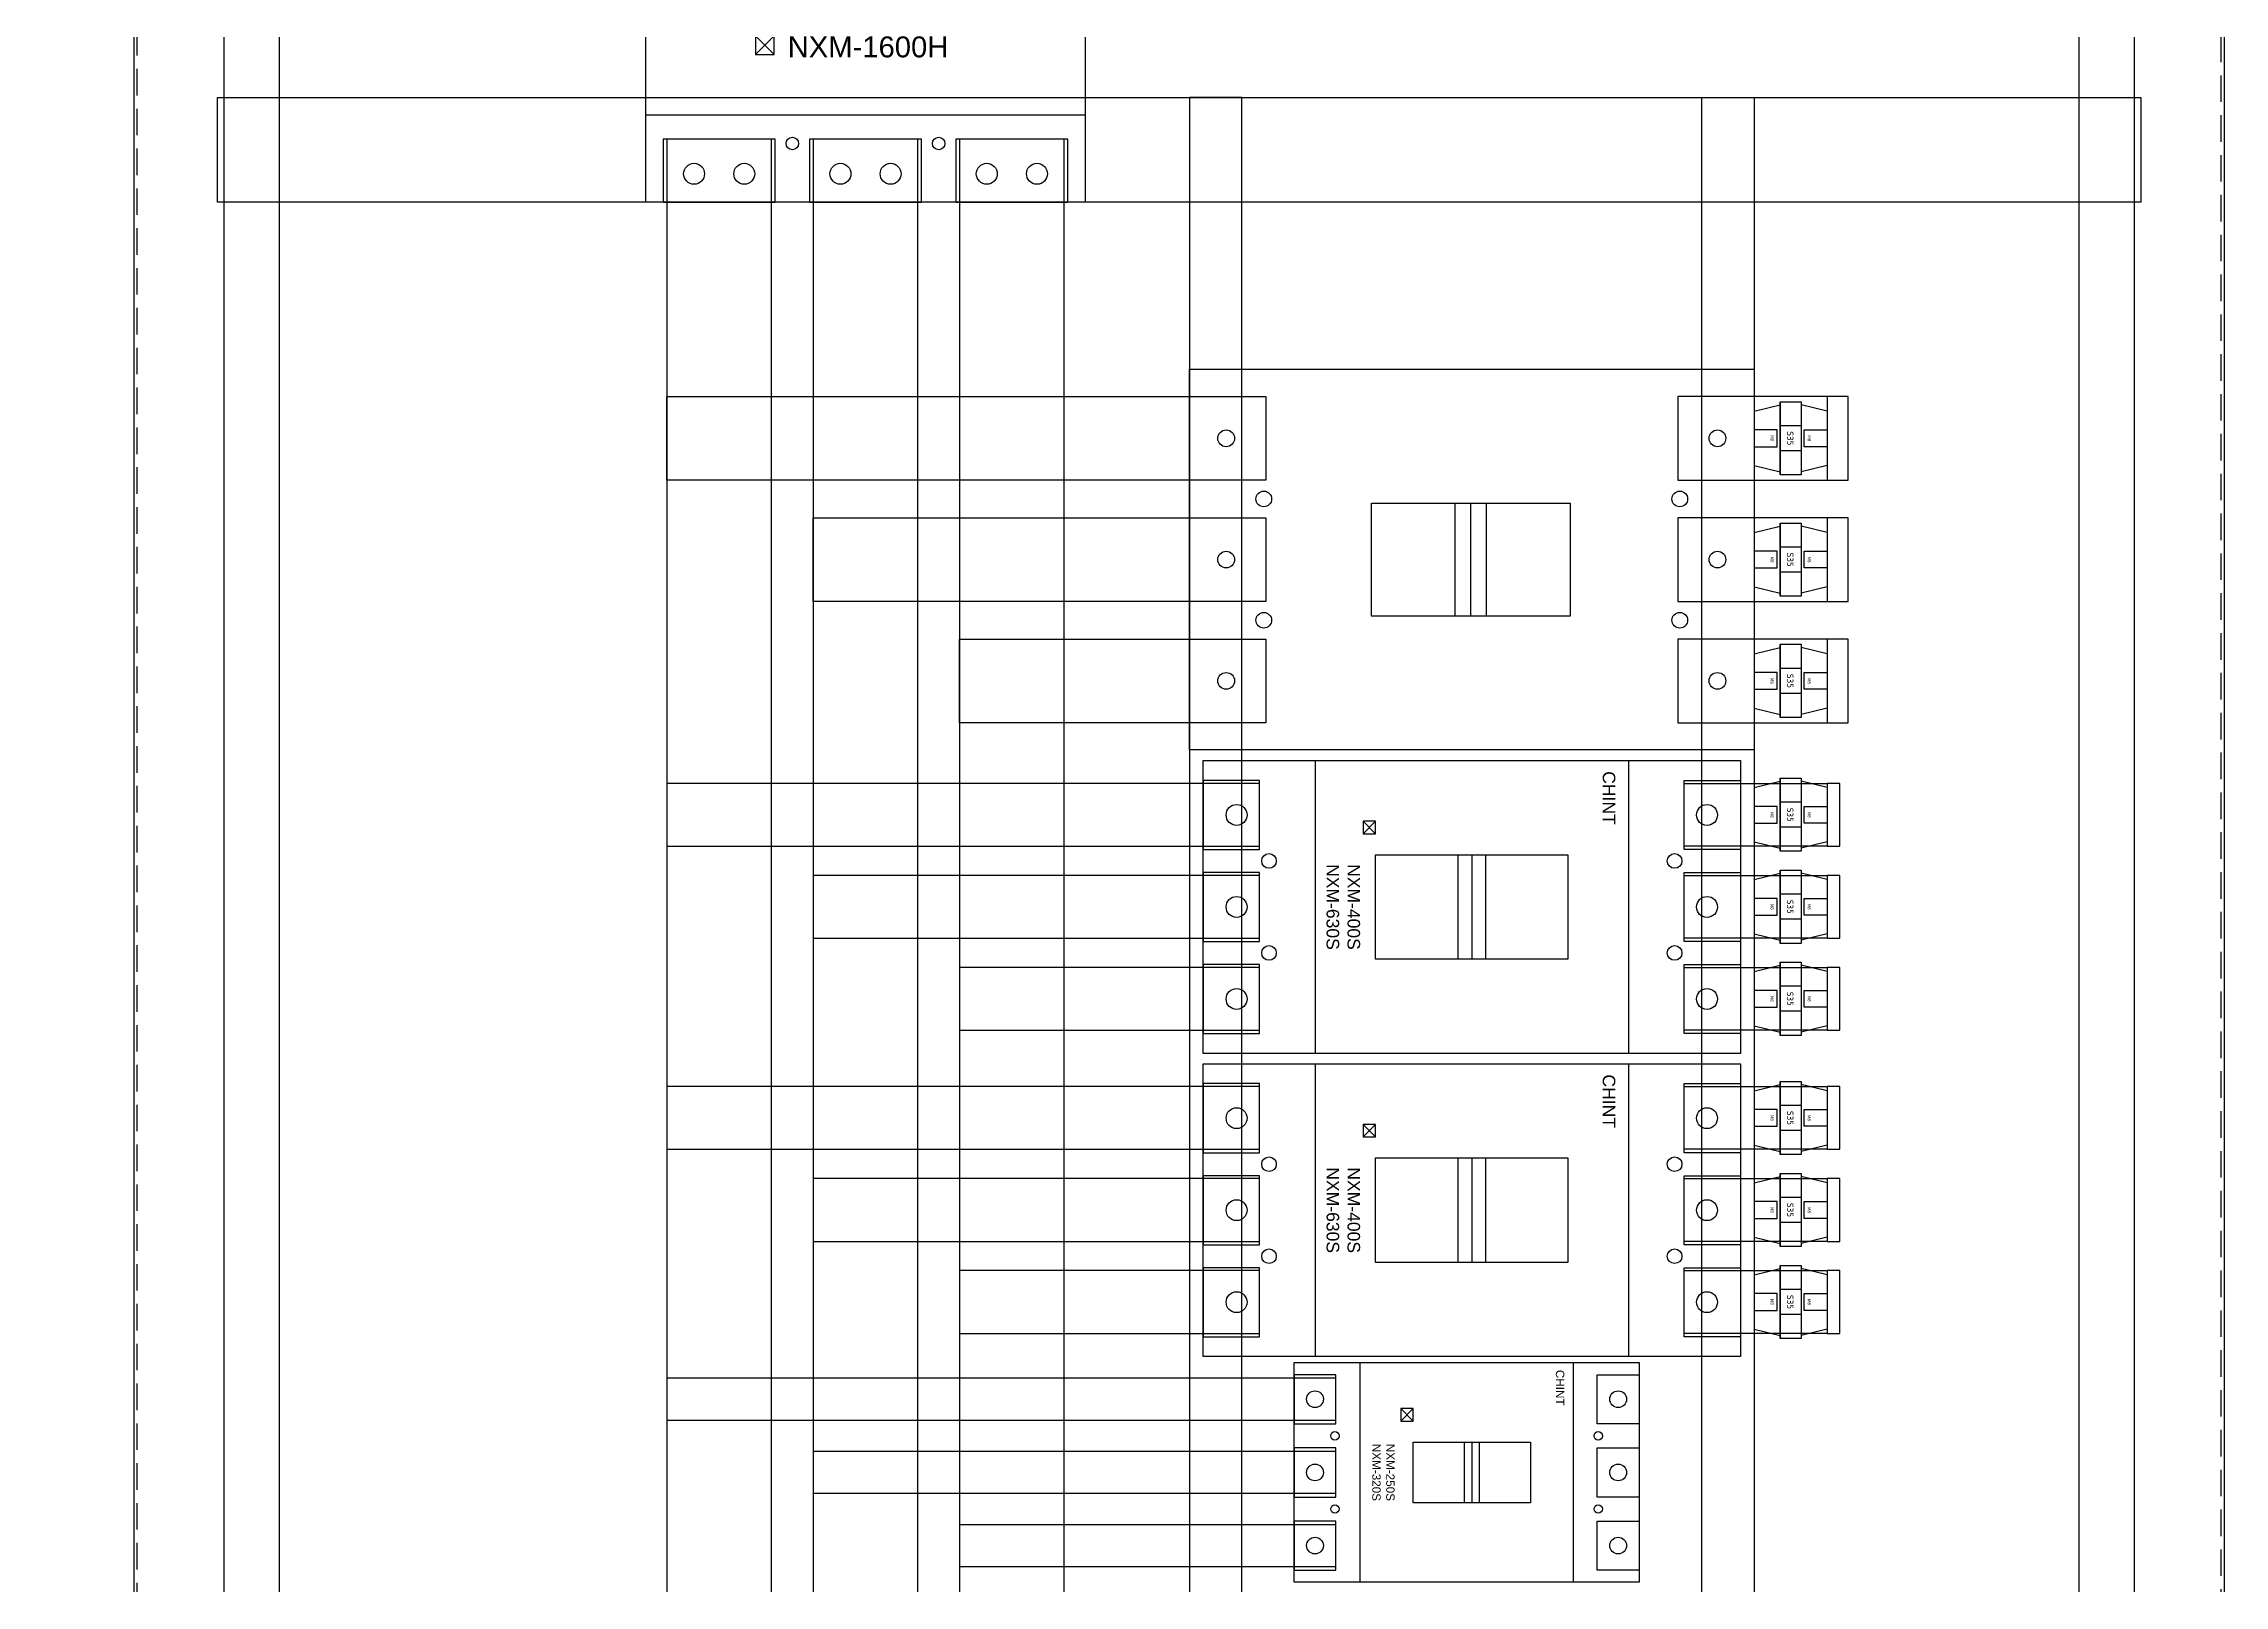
# Model space of a CAD drawing. Header units: millimetres. Extents: x 0 to 5940, y 0 to 4200.
# Drawn here: x 4123 to 5166, y 2570 to 3307 of the extents above; entities that cross this region are included whole.
import ezdxf

# ---------------------------------------------------------------- set-up
doc = ezdxf.new("R2010")
doc.units = ezdxf.units.MM
doc.linetypes.add('HIDDENX2', pattern=[19.05, 12.7, -6.35])
doc.layers.add('DIM', color=253, linetype='Continuous')
doc.styles.add('Arial', font='arial.ttf')
doc.dimstyles.new('Dim-40', dxfattribs={"dimtxt": 40, "dimasz": 20, "dimexe": 25, "dimexo": 40, "dimgap": 20, "dimtad": 1, "dimdec": 0, "dimtxsty": 'Standard', "dimblk": 'OBLIQUE', "dimcen": 15, "dimclrd": 5, "dimclre": 5, "dimclrt": 3, "dimazin": 3, "dimtfac": 1, "dimtdec": 0, "dimtmove": 0, "dimatfit": 3, "dimldrblk": 'ARCHTICK', "dimlwd": 9, "dimlwe": 9})

# ---------------------------------------------------------------- blocks, each defined once
blk = doc.blocks.new('*D1')
at = {"color": 0, "linetype": 'ByBlock', "lineweight": -2}
for p, q in [((4055.5, 3991.6), (4035.5, 4011.6)), ((4035.5, 2011.6), (4055.5, 1991.6))]:
    blk.add_line(p, q, dxfattribs=at)
at = {"layer": 'Defpoints', "color": 0, "transparency": 16777216}
for p in [(4166.3, 4001.6), (4045.5, 2001.6), (4166.3, 2001.6)]:
    blk.add_point(p, dxfattribs=at)
at = {"layer": 'DIM', "color": 5, "lineweight": 9, "transparency": 16777216}
for p, q in [((4126.3, 4001.6), (4020.5, 4001.6)), ((4045.5, 4001.6), (4045.5, 2001.6)), ((4126.3, 2001.6), (4020.5, 2001.6))]:
    blk.add_line(p, q, dxfattribs=at)
at = {"layer": 'DIM', "color": 3, "transparency": 16777216, "insert": (4005, 3001.6), "char_height": 40, "attachment_point": 5, "rotation": 90}
blk.add_mtext('2000', dxfattribs=at)
blk = doc.blocks.new('_ArchTick')
at = {"color": 0, "const_width": 0.15}
blk.add_lwpolyline([(-0.5, -0.5), (0.5, 0.5)], dxfattribs=at)
blk = doc.blocks.new('_Oblique')
at = {"color": 0, "linetype": 'ByBlock', "lineweight": -2}
blk.add_line((-0.5, -0.5), (0.5, 0.5), dxfattribs=at)
blk = doc.blocks.new('NXM-1600H-1')
at = {"color": 7}
for p, q in [((210, 315), (0, 315)), ((210, 266), (0, 266)), ((66, 162.5), (144, 162.5)), ((210, 90.5), (0, 90.5)), ((52.3, 70.5), (61.3, 79.5)), ((61.3, 70.5), (52.3, 79.5)), ((210, 41.5), (0, 41.5))]:
    blk.add_line(p, q, dxfattribs=at)
for points in [[(0, 370), (210, 370), (210, 0), (0, 0)], [(66, 222.5), (144, 222.5), (144, 102.5), (66, 102.5)], [(66, 170), (144, 170), (144, 155), (66, 155)], [(52.3, 70.5), (61.3, 70.5), (61.3, 79.5), (52.3, 79.5)]]:
    blk.add_lwpolyline(points, close=True, dxfattribs=at)
at = {"color": 1}
for points in [[(8.2, 370), (61.8, 370), (61.8, 340), (8.2, 340)], [(8.2, 0), (61.8, 0), (61.8, 30), (8.2, 30)]]:
    blk.add_lwpolyline(points, close=True, dxfattribs=at)
at = {"color": 2}
for points in [[(78.2, 370), (131.8, 370), (131.8, 340), (78.2, 340)], [(78.2, 0), (131.8, 0), (131.8, 30), (78.2, 30)]]:
    blk.add_lwpolyline(points, close=True, dxfattribs=at)
at = {"color": 5}
for points in [[(148.2, 370), (201.8, 370), (201.8, 340), (148.2, 340)], [(148.2, 0), (201.8, 0), (201.8, 30), (148.2, 30)]]:
    blk.add_lwpolyline(points, close=True, dxfattribs=at)
at = {"color": 1}
for centre in [(23, 356.5), (47, 356.5), (23, 13.5), (47, 13.5)]:
    blk.add_circle(centre, 5, dxfattribs=at)
at = {"color": 2}
for centre in [(93, 356.5), (117, 356.5), (93, 13.5), (117, 13.5)]:
    blk.add_circle(centre, 5, dxfattribs=at)
at = {"color": 5}
for centre in [(163, 356.5), (187, 356.5), (163, 13.5), (187, 13.5)]:
    blk.add_circle(centre, 5, dxfattribs=at)
at = {"color": 7}
for centre in [(70, 342), (140, 342), (70, 28), (140, 28)]:
    blk.add_circle(centre, 3, dxfattribs=at)
at = {"color": 7, "char_height": 10, "width": 34.137, "attachment_point": 5, "style": 'Arial'}
for s, insert in [('CHINT', (30.2, 253.5)), ('NXM-1600H', (106.2, 74.1))]:
    blk.add_mtext(s, dxfattribs=dict(at, insert=insert))
blk = doc.blocks.new('A$C67723628')
at = {"color": 7}
for p, q in [((118, 142), (64, 142)), ((118, 134.5), (64, 134.5)), ((118, 127), (64, 127))]:
    blk.add_line(p, q, dxfattribs=at)
for points in [[(0, 270), (182, 270), (182, 0), (0, 0)], [(64, 182), (118, 182), (118, 87), (64, 87)]]:
    blk.add_lwpolyline(points, close=True, dxfattribs=at)
at = {"color": 1}
for centre in [(33, 252.5), (33, 17.5)]:
    blk.add_circle(centre, 4, dxfattribs=at)
at = {"color": 2}
for centre in [(91, 252.5), (91, 17.5)]:
    blk.add_circle(centre, 4, dxfattribs=at)
at = {"color": 5}
for centre in [(149, 252.5), (149, 17.5)]:
    blk.add_circle(centre, 4, dxfattribs=at)
at = {"color": 7}
for centre in [(62, 234.5), (120, 234.5), (62, 35.5), (120, 35.5)]:
    blk.add_circle(centre, 3.75, dxfattribs=at)
blk = doc.blocks.new('nxm-400-630-1')
at = {"color": 7}
for p, q in [((29465.1, -129525.9), (29605.1, -129525.9)), ((29510.1, -129600.9), (29560.1, -129600.9)), ((29494.1, -129652.9), (29500.1, -129646.9)), ((29500.1, -129652.9), (29494.1, -129646.9)), ((29465.1, -129675.9), (29605.1, -129675.9))]:
    blk.add_line(p, q, dxfattribs=at)
for points in [[(29465.1, -129472.4), (29605.1, -129472.4), (29605.1, -129729.4), (29465.1, -129729.4)], [(29510.1, -129554.9), (29560.1, -129554.9), (29560.1, -129646.9), (29510.1, -129646.9)], [(29510.1, -129594.4), (29560.1, -129594.4), (29560.1, -129607.4), (29510.1, -129607.4)], [(29494.1, -129652.9), (29500.1, -129652.9), (29500.1, -129646.9), (29494.1, -129646.9)]]:
    blk.add_lwpolyline(points, close=True, dxfattribs=at)
at = {"color": 1}
for points in [[(29474.6, -129472.4), (29507.6, -129472.4), (29507.6, -129499.4), (29474.6, -129499.4)], [(29474.6, -129729.4), (29507.6, -129729.4), (29507.6, -129702.4), (29474.6, -129702.4)]]:
    blk.add_lwpolyline(points, close=True, dxfattribs=at)
at = {"color": 2}
for points in [[(29518.6, -129472.4), (29551.6, -129472.4), (29551.6, -129499.4), (29518.6, -129499.4)], [(29518.6, -129729.4), (29551.6, -129729.4), (29551.6, -129702.4), (29518.6, -129702.4)]]:
    blk.add_lwpolyline(points, close=True, dxfattribs=at)
at = {"color": 5}
for points in [[(29562.6, -129472.4), (29595.6, -129472.4), (29595.6, -129499.4), (29562.6, -129499.4)], [(29562.6, -129729.4), (29595.6, -129729.4), (29595.6, -129702.4), (29562.6, -129702.4)]]:
    blk.add_lwpolyline(points, close=True, dxfattribs=at)
at = {"color": 1}
for centre in [(29491.1, -129488.4), (29491.1, -129713.4)]:
    blk.add_circle(centre, 5, dxfattribs=at)
at = {"color": 2}
for centre in [(29535.1, -129488.4), (29535.1, -129713.4)]:
    blk.add_circle(centre, 5, dxfattribs=at)
at = {"color": 5}
for centre in [(29579.1, -129488.4), (29579.1, -129713.4)]:
    blk.add_circle(centre, 5, dxfattribs=at)
at = {"color": 7}
for centre in [(29513.1, -129503.9), (29557.1, -129503.9), (29513.1, -129697.9), (29557.1, -129697.9)]:
    blk.add_circle(centre, 3.5, dxfattribs=at)
at = {"color": 7, "char_height": 6, "width": 25.603, "attachment_point": 5, "style": 'Arial'}
for s, insert in [('CHINT', (29483, -129535.3)), ('NXM-400S\\PNXM-630S', (29535.1, -129662.4))]:
    blk.add_mtext(s, dxfattribs=dict(at, insert=insert))
blk = doc.blocks.new('nxm-250-320-1')
at = {"color": 7}
for p, q in [((29471.4, -129233.4), (29576.4, -129233.4)), ((29509.4, -129281.9), (29538.4, -129281.9)), ((29493.4, -129315.9), (29499.4, -129309.9)), ((29499.4, -129315.9), (29493.4, -129309.9)), ((29471.4, -129335.4), (29576.4, -129335.4))]:
    blk.add_line(p, q, dxfattribs=at)
for points in [[(29471.4, -129201.9), (29576.4, -129201.9), (29576.4, -129366.9), (29471.4, -129366.9)], [(29509.4, -129253.9), (29538.4, -129253.9), (29538.4, -129309.9), (29509.4, -129309.9)], [(29509.4, -129278.4), (29538.4, -129278.4), (29538.4, -129285.4), (29509.4, -129285.4)], [(29493.4, -129315.9), (29499.4, -129315.9), (29499.4, -129309.9), (29493.4, -129309.9)]]:
    blk.add_lwpolyline(points, close=True, dxfattribs=at)
at = {"color": 1}
for points in [[(29477.2, -129201.9), (29500.7, -129201.9), (29500.7, -129221.9), (29477.2, -129221.9)], [(29477.2, -129366.9), (29500.7, -129366.9), (29500.7, -129346.9), (29477.2, -129346.9)]]:
    blk.add_lwpolyline(points, close=True, dxfattribs=at)
at = {"color": 2}
for points in [[(29512.2, -129201.9), (29535.7, -129201.9), (29535.7, -129221.9), (29512.2, -129221.9)], [(29512.2, -129366.9), (29535.7, -129366.9), (29535.7, -129346.9), (29512.2, -129346.9)]]:
    blk.add_lwpolyline(points, close=True, dxfattribs=at)
at = {"color": 5}
for points in [[(29547.2, -129201.9), (29570.7, -129201.9), (29570.7, -129221.9), (29547.2, -129221.9)], [(29547.2, -129366.9), (29570.7, -129366.9), (29570.7, -129346.9), (29547.2, -129346.9)]]:
    blk.add_lwpolyline(points, close=True, dxfattribs=at)
at = {"color": 1}
for centre in [(29488.9, -129211.9), (29488.9, -129356.9)]:
    blk.add_circle(centre, 4, dxfattribs=at)
at = {"color": 2}
for centre in [(29523.9, -129211.9), (29523.9, -129356.9)]:
    blk.add_circle(centre, 4, dxfattribs=at)
at = {"color": 5}
for centre in [(29558.9, -129211.9), (29558.9, -129356.9)]:
    blk.add_circle(centre, 4, dxfattribs=at)
at = {"color": 7}
for centre in [(29506.4, -129221.4), (29541.4, -129221.4), (29506.4, -129347.4), (29541.4, -129347.4)]:
    blk.add_circle(centre, 2, dxfattribs=at)
at = {"color": 7, "char_height": 4, "width": 17.069, "attachment_point": 5, "style": 'Arial'}
for s, insert in [('CHINT', (29483.4, -129239.7)), ('NXM-250S\\PNXM-320S', (29523.9, -129324.2))]:
    blk.add_mtext(s, dxfattribs=dict(at, insert=insert))
blk = doc.blocks.new('su35-1')
at = {"color": 1}
for p, q in [((-13, 35), (-16, 22.5)), ((-13, 35), (13, 35)), ((13, 35), (16, 22.5)), ((-17.5, 12.5), (-17.5, 22.5)), ((-17.5, 22.5), (17.5, 22.5)), ((-16, 22.5), (16, 22.5)), ((-6, 22.5), (-6, 12.5)), ((6, 22.5), (6, 12.5)), ((17.5, 22.5), (17.5, 12.5)), ((-17.5, 12.5), (17.5, 12.5)), ((17.5, 12.5), (-17.5, 12.5)), ((-16, 12.5), (16, 12.5)), ((-13, 0), (-16, 12.5)), ((13, 0), (16, 12.5)), ((-13, 0), (13, 0))]:
    blk.add_line(p, q, dxfattribs=at)
for points in [[(-4, 35), (4, 35), (4, 24), (-4, 24)], [(-4, 0), (4, 0), (4, 11), (-4, 11)]]:
    blk.add_lwpolyline(points, close=True, dxfattribs=at)
at = {"color": 1, "width": 30.098, "attachment_point": 5}
for s, insert, char_height in [('{\\fTahoma|b0|i0|c0|p34;M8}', (0, 26.4), 1.5), ('{\\fTahoma|b0|i0|c0|p34;S35}', (0, 17.3), 3), ('{\\fTahoma|b0|i0|c0|p34;M8}', (0, 8.6), 1.5)]:
    blk.add_mtext(s, dxfattribs=dict(at, insert=insert, char_height=char_height))

msp = doc.modelspace()

# ---------------------------------------------------------------- linework, layer by layer
at = {"color": 1}
msp.add_line((4976.3, 3138.6), (4976.3, 3098.6), dxfattribs=at)
at = {"color": 2}
msp.add_line((4976.3, 3080.6), (4976.3, 3040.6), dxfattribs=at)
at = {"color": 5}
msp.add_line((4976.3, 3022.6), (4976.3, 2982.6), dxfattribs=at)
at = {"color": 7}
for points in [[(5166.3, 4001.6), (4166.3, 4001.6), (4166.3, 2001.6), (5166.3, 2001.6)], [(5123.3, 3958.6), (4209.3, 3958.6), (4209.3, 2044.6), (5123.3, 2044.6)]]:
    msp.add_lwpolyline(points, close=True, dxfattribs=at)
at = {"color": 7, "linetype": 'HIDDENX2'}
msp.add_lwpolyline([(5164.8, 4000.1), (4167.8, 4000.1), (4167.8, 2003.1), (5164.8, 2003.1)], close=True, dxfattribs=at)
at = {"color": 3}
msp.add_lwpolyline([(5096.8, 3932.1), (4235.8, 3932.1), (4235.8, 2071.1), (5096.8, 2071.1)], close=True, dxfattribs=at)
at = {"color": 8}
for points in [[(4206.3, 3281.6), (5126.3, 3281.6), (5126.3, 3231.6), (4206.3, 3231.6)], [(4696.3, 3281.6), (4671.3, 3281.6), (4671.3, 2164.1), (4696.3, 2164.1)], [(4916.3, 3281.6), (4941.3, 3281.6), (4941.3, 2164.1), (4916.3, 2164.1)]]:
    msp.add_lwpolyline(points, close=True, dxfattribs=at)
at = {"color": 1}
for points in [[(4471.3, 3261.6), (4421.3, 3261.6), (4421.3, 2169.1), (4471.3, 2169.1)], [(4707.8, 3138.6), (4707.8, 3098.6), (4421.3, 3098.6), (4421.3, 3138.6)], [(4904.8, 3138.6), (4904.8, 3098.6), (4986.3, 3098.6), (4986.3, 3138.6)], [(4421.3, 2953.6), (4421.3, 2923.6), (4704.8, 2923.6), (4704.8, 2953.6)], [(4976.3, 2953.6), (4976.3, 2923.6), (4907.8, 2923.6), (4907.8, 2953.6)], [(4976.3, 2923.6), (4982.3, 2923.6), (4982.3, 2953.6), (4976.3, 2953.6)], [(4421.3, 2808.6), (4421.3, 2778.6), (4704.8, 2778.6), (4704.8, 2808.6)], [(4976.3, 2808.6), (4976.3, 2778.6), (4907.8, 2778.6), (4907.8, 2808.6)], [(4976.3, 2778.6), (4982.3, 2778.6), (4982.3, 2808.6), (4976.3, 2808.6)], [(4421.3, 2649.1), (4741.3, 2649.1), (4741.3, 2669.1), (4421.3, 2669.1)]]:
    msp.add_lwpolyline(points, close=True, dxfattribs=at)
at = {"color": 2}
for points in [[(4541.3, 3261.6), (4491.3, 3261.6), (4491.3, 2169.1), (4541.3, 2169.1)], [(4707.8, 3080.6), (4707.8, 3040.6), (4491.3, 3040.6), (4491.3, 3080.6)], [(4904.8, 3080.6), (4904.8, 3040.6), (4986.3, 3040.6), (4986.3, 3080.6)], [(4491.3, 2909.6), (4491.3, 2879.6), (4704.8, 2879.6), (4704.8, 2909.6)], [(4976.3, 2909.6), (4976.3, 2879.6), (4907.8, 2879.6), (4907.8, 2909.6)], [(4976.3, 2879.6), (4982.3, 2879.6), (4982.3, 2909.6), (4976.3, 2909.6)], [(4491.3, 2764.6), (4491.3, 2734.6), (4704.8, 2734.6), (4704.8, 2764.6)], [(4976.3, 2764.6), (4976.3, 2734.6), (4907.8, 2734.6), (4907.8, 2764.6)], [(4976.3, 2734.6), (4982.3, 2734.6), (4982.3, 2764.6), (4976.3, 2764.6)], [(4491.3, 2614.1), (4741.3, 2614.1), (4741.3, 2634.1), (4491.3, 2634.1)]]:
    msp.add_lwpolyline(points, close=True, dxfattribs=at)
at = {"color": 5}
for points in [[(4611.3, 3261.6), (4561.3, 3261.6), (4561.3, 2169.1), (4611.3, 2169.1)], [(4707.8, 3022.6), (4707.8, 2982.6), (4561.3, 2982.6), (4561.3, 3022.6)], [(4904.8, 3022.6), (4904.8, 2982.6), (4986.3, 2982.6), (4986.3, 3022.6)], [(4561.3, 2865.6), (4561.3, 2835.6), (4704.8, 2835.6), (4704.8, 2865.6)], [(4976.3, 2865.6), (4976.3, 2835.6), (4907.8, 2835.6), (4907.8, 2865.6)], [(4976.3, 2835.6), (4982.3, 2835.6), (4982.3, 2865.6), (4976.3, 2865.6)], [(4561.3, 2720.6), (4561.3, 2690.6), (4704.8, 2690.6), (4704.8, 2720.6)], [(4976.3, 2720.6), (4976.3, 2690.6), (4907.8, 2690.6), (4907.8, 2720.6)], [(4976.3, 2690.6), (4982.3, 2690.6), (4982.3, 2720.6), (4976.3, 2720.6)], [(4561.3, 2579.1), (4741.3, 2579.1), (4741.3, 2599.1), (4561.3, 2599.1)]]:
    msp.add_lwpolyline(points, close=True, dxfattribs=at)

# ---------------------------------------------------------------- block references
at = {"color": 7}
msp.add_blockref('NXM-1600H-1', (4411.3, 3231.6), dxfattribs=at)
msp.add_blockref('NXM-1600H-1', (4411.3, 3231.6), dxfattribs=at)
at = {"color": 7, "rotation": 270}
for name, p in [('A$C67723628', (4671.3, 3151.6)), ('nxm-400-630-1', (134407.2, 32429.6)), ('nxm-400-630-1', (134407.2, 32284.6)), ('nxm-250-320-1', (134088.2, 32148))]:
    msp.add_blockref(name, p, dxfattribs=at)
at = {"color": 2, "rotation": 270}
for p in [(4941.3, 3118.6), (4941.3, 3060.6), (4941.3, 3002.6), (4941.3, 2938.6), (4941.3, 2894.6), (4941.3, 2850.6), (4941.3, 2793.6), (4941.3, 2749.6), (4941.3, 2705.6)]:
    msp.add_blockref('su35-1', p, dxfattribs=at)

# ---------------------------------------------------------------- dimensions: what is measured, and where the dimension line sits
at = {"layer": 'DIM', "color": 7}
dim = msp.add_linear_dim(base=(4045.5, 2001.6), p1=(4166.3, 4001.6), p2=(4166.3, 2001.6), angle=90, dimstyle='Dim-40', dxfattribs=at)
dim.commit()
dim.dimension.update_dxf_attribs({"geometry": '*D1', "text_midpoint": (4005, 3001.6)})

doc.saveas('drawing.dxf')
